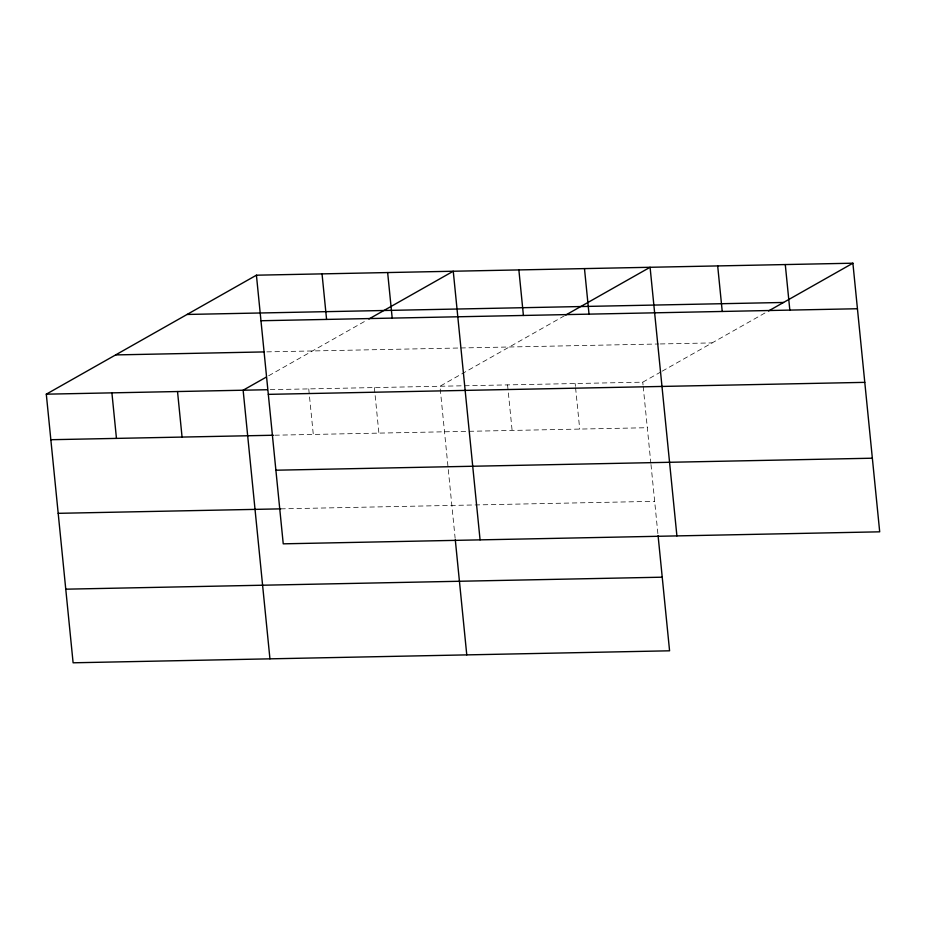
<?xml version="1.0" encoding="UTF-8"?>
<svg xmlns="http://www.w3.org/2000/svg" width="926" height="926" viewBox="0 0 926 926"><rect width="100%" height="100%" fill="white"/><g stroke="black" fill="none" stroke-linecap="round" stroke-linejoin="round"><path stroke-width="0.69" stroke-dasharray="4.63 3.47" d="M268.679 375.748L366.372 320.442M564.455 315.766L439.966 386.258L455.141 538.33M270.23 389.672L642.76 382.172L661.014 371.847M662.229 371.152L765.999 312.398M266.827 351.868L459.389 348.002M460.812 347.968L658.884 343.986M660.331 343.951L712.106 342.909M274.779 435.208L647.309 427.719M280.705 508.86L654.659 501.336M642.76 382.172L643.049 385.019M643.188 386.443L650.839 463.116M650.99 464.528L657.946 534.256M575.162 383.538L575.451 386.385M575.59 387.809L579.711 429.074M507.564 384.892L512.113 430.44M374.359 387.577L378.896 433.113M308.74 388.897L313.289 434.433"/><path stroke-width="1.39" d="M658.085 535.679L669.579 650.804L73.108 662.796L46.3 394.175L256.421 275.196L852.892 263.204L879.7 531.825L283.24 543.828L256.421 275.196M266.248 377.125L243.133 390.216L269.941 658.837M368.872 319.019L453.254 271.237L480.073 539.87M565.705 315.06L650.087 267.278L676.906 535.911M768.511 310.974L852.892 263.204M187.087 314.458L783.546 302.466M260.97 320.743L857.43 308.74M115.646 354.913L263.979 351.926M46.3 394.175L267.382 389.73M268.32 394.36L864.78 382.357M50.849 439.711L273.355 435.243M275.89 470.211L872.35 458.208M58.199 513.328L280.705 508.86M65.769 589.179L662.229 577.187M785.283 264.558L789.832 310.106M717.685 265.924L722.234 311.46M584.48 268.598L589.029 314.145M518.873 269.917L523.41 315.465M455.291 539.765L466.773 654.879M387.647 272.557L392.196 318.104M322.04 273.876L326.577 319.424M177.526 391.536L182.063 437.072M111.907 392.855L116.456 438.392"/></g></svg>
